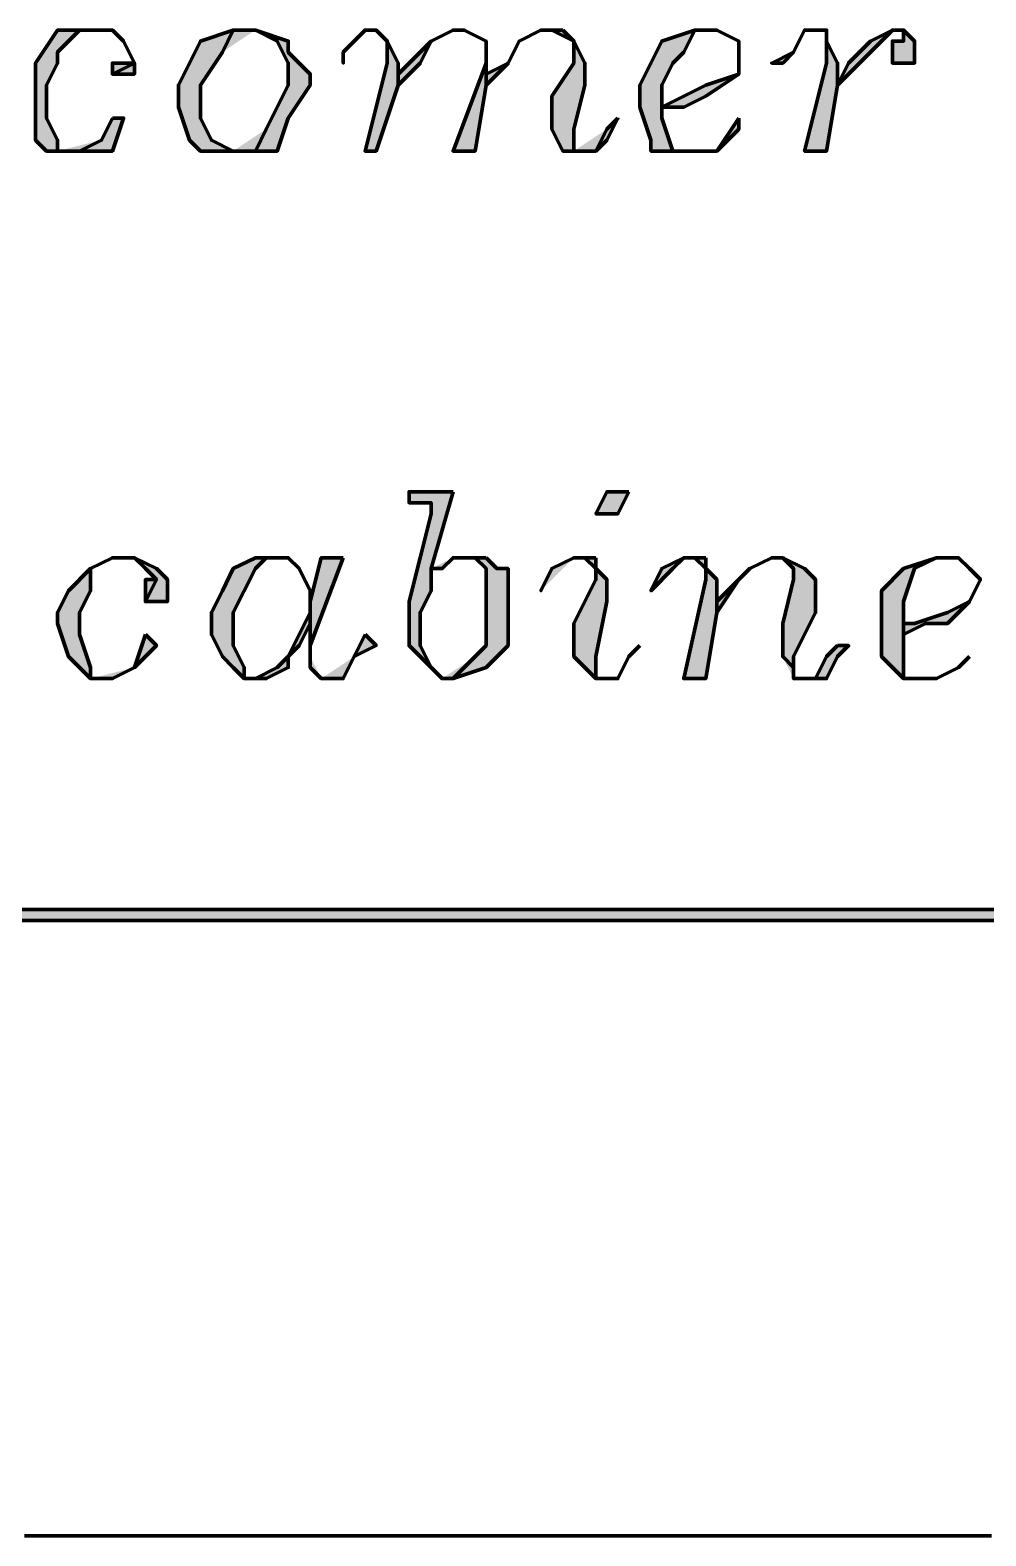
# Model space of a CAD drawing. Header units: inches. Extents: x 16 to 776, y 37 to 575.
# Drawn here: x 659.75 to 674.25, y 247 to 269.83 of the extents above; entities that cross this region are included whole.
import ezdxf

# ---------------------------------------------------------------- set-up
doc = ezdxf.new("R2010")
doc.units = ezdxf.units.IN
doc.header["$MEASUREMENT"] = 0
doc.layers.add('H', color=7, linetype='CONTINUOUS', lineweight=100)
doc.layers.add('P', color=250, linetype='CONTINUOUS', lineweight=100)

msp = doc.modelspace()

# ---------------------------------------------------------------- hatches: boundary and pattern name
at = {"layer": 'H', "linetype": 'Continuous'}
for points in [[(660.5, 269.833), (660.167, 269.833), (659.833, 269.333), (659.833, 269), (659.833, 268.667), (659.833, 268.167), (660, 268), (660.167, 268), (660.167, 268.167), (660, 268.5), (660, 269), (660.167, 269.333), (660.167, 269.5)], [(665.167, 269.667), (665.167, 269.333), (664.833, 268), (665, 268), (665.333, 269), (665.333, 269.167), (665.333, 269.333)], [(665.833, 269.667), (665.5, 269.333), (665.333, 269.167), (665.333, 269), (665.667, 269.333)], [(667.833, 269.833), (667.5, 269.833), (667.167, 269.667), (667, 269.333), (666.667, 269.167), (666.667, 269), (667, 269.333), (667.167, 269.667), (667.5, 269.833), (667.667, 269.833)], [(667.833, 269.833), (667.667, 269.833), (668, 269.667), (668, 269.333), (667.667, 268.833), (667.667, 268.333), (667.833, 268), (668, 268), (668, 268.333), (668.167, 269), (668.167, 269.333), (668, 269.667)], [(669.833, 269.833), (669.333, 269.667), (669.167, 269.333), (669, 269), (669, 268.667), (669.167, 268.167), (669.167, 268), (669.667, 268), (669.5, 268), (669.333, 268.5), (669.333, 268.667), (669.333, 269), (669.5, 269.333), (669.667, 269.5)], [(671.833, 269.667), (671.833, 269.333), (671.5, 268), (671.833, 268), (672, 269), (672, 269.333)], [(672.833, 269.833), (672.5, 269.667), (672.167, 269.333), (672, 269), (672.333, 269.333), (672.667, 269.667)], [(673, 269.833), (673, 269.667), (672.833, 269.667), (672.833, 269.333), (673.167, 269.333), (673.167, 269.667)], [(671.333, 269.5), (671, 269.333), (671.167, 269.333)], [(661.167, 269.333), (661, 269.333), (661, 269.167), (661.333, 269.333)], [(661.333, 269.333), (661, 269.167), (661.333, 269.167)], [(666.667, 269.333), (666.167, 268), (666.5, 268), (666.667, 269), (666.667, 269.167)], [(670.5, 269.167), (670, 269), (669.667, 268.833), (669.333, 268.667), (669.667, 268.667), (670, 268.833)], [(668.833, 262.833), (668.5, 262.833), (668.333, 262.5), (668.667, 262.5)], [(661.333, 261.833), (661.5, 261.667), (661.667, 261.5), (661.5, 261.167), (661.833, 261.167), (661.833, 261.5), (661.667, 261.667)], [(663.667, 261.833), (663.167, 261.833), (662.833, 261.667), (662.667, 261.333), (662.5, 261), (662.5, 260.667), (662.667, 260.333), (662.833, 260.167), (663, 260), (663, 260.167), (662.833, 260.5), (662.833, 261), (663, 261.333), (663.167, 261.667), (663.333, 261.833)], [(668.333, 261.833), (668.167, 261.833), (668.333, 261.667), (668.333, 261.5), (668, 260.833), (668, 260.333), (668.167, 260.167), (668.333, 260), (668.333, 260.167), (668.333, 260.333), (668.5, 261.167), (668.5, 261.5), (668.333, 261.667)], [(670, 261.833), (669.667, 261.833), (669.333, 261.667), (669.167, 261.333), (669.5, 261.667), (669.667, 261.833), (669.833, 261.833)], [(670, 261.833), (669.833, 261.833), (670, 261.667), (670, 261.5), (669.667, 260), (670, 260), (670.167, 261), (670.167, 261.167), (670.167, 261.5), (670, 261.667)], [(673.5, 261.833), (673, 261.667), (672.667, 261.333), (672.667, 260.833), (672.667, 260.667), (672.667, 260.333), (672.833, 260.167), (673, 260), (673, 260.167), (673, 260.5), (673, 260.667), (673, 260.833), (673, 261.167), (673.167, 261.667)], [(660.667, 261.667), (660.333, 261.333), (660.167, 261), (660.167, 260.833), (660.333, 260.333), (660.5, 260.167), (660.667, 260), (660.667, 260.167), (660.5, 260.667), (660.5, 261), (660.667, 261.333)], [(661.667, 261.5), (661.5, 261.5), (661.5, 261.167)], [(670.5, 261.5), (670.167, 261.167), (670.167, 261)], [(664, 261.333), (664, 261), (664, 261.167)], [(664, 261), (663.833, 260.667), (663.667, 260.333), (663.5, 260.167), (663.167, 260), (663, 260), (663.333, 260), (663.667, 260.167), (663.667, 260.333), (663.833, 260.5), (664, 260.833)], [(674, 261.167), (673.667, 261), (673.167, 260.833), (673, 260.833), (673, 260.667), (673.333, 260.833), (673.667, 260.833)], [(672, 260.5), (671.833, 260.333), (671.667, 260), (671.333, 260), (671.833, 260), (672, 260.333), (672.167, 260.5)], [(585.667, 256.5), (585.667, 256.333), (700.5, 256.333), (700.5, 256.5)]]:
    msp.add_hatch(color=0, dxfattribs=at).paths.add_polyline_path(points)
h = msp.add_hatch(color=0, dxfattribs=at)
edge = h.paths.add_edge_path()
edge.add_line((662.833, 269.833), (662.333, 269.667))
edge.add_line((662.333, 269.667), (662.167, 269.333))
edge.add_line((662.167, 269.333), (662, 269))
edge.add_line((662, 269), (662, 268.667))
edge.add_line((662, 268.667), (662.167, 268.167))
edge.add_line((662.167, 268.167), (662.333, 268))
edge.add_line((662.333, 268), (662.833, 268))
edge.add_line((662.833, 268), (662.5, 268.167))
edge.add_line((662.5, 268.167), (662.333, 268.5))
edge.add_line((662.333, 268.5), (662.333, 269))
edge.add_line((662.333, 269), (662.667, 269.5))
edge.add_line((662.667, 269.5), (663.167, 269.833))
h = msp.add_hatch(color=0, dxfattribs=at)
edge = h.paths.add_edge_path()
edge.add_line((663.167, 269.833), (663.5, 269.667))
edge.add_line((663.5, 269.667), (663.667, 269.333))
edge.add_line((663.667, 269.333), (663.667, 269))
edge.add_line((663.667, 269), (663.333, 268.333))
edge.add_line((663.333, 268.333), (662.833, 268))
edge.add_line((662.833, 268), (663.167, 268))
edge.add_line((663.167, 268), (663.5, 268))
edge.add_line((663.5, 268), (663.667, 268.5))
edge.add_line((663.667, 268.5), (664, 269))
edge.add_line((664, 269), (664, 269.167))
edge.add_line((664, 269.167), (663.667, 269.5))
edge.add_line((663.667, 269.5), (663.667, 269.667))
h = msp.add_hatch(color=0, dxfattribs=at)
edge = h.paths.add_edge_path()
edge.add_line((661, 268.5), (660.833, 268.167))
edge.add_line((660.833, 268.167), (660.167, 268))
edge.add_line((660.167, 268), (660.5, 268))
edge.add_line((660.5, 268), (661, 268))
edge.add_line((661, 268), (661.167, 268.5))
h = msp.add_hatch(color=0, dxfattribs=at)
edge = h.paths.add_edge_path()
edge.add_line((668.667, 268.5), (668.5, 268.333))
edge.add_line((668.5, 268.333), (668, 268))
edge.add_line((668, 268), (668.333, 268))
edge.add_line((668.333, 268), (668.5, 268.167))
h = msp.add_hatch(color=0, dxfattribs=at)
edge = h.paths.add_edge_path()
edge.add_line((670.5, 268.5), (670.167, 268))
edge.add_line((670.167, 268), (669.667, 268))
edge.add_line((669.667, 268), (669.833, 268))
edge.add_line((669.833, 268), (670.167, 268))
edge.add_line((670.167, 268), (670.5, 268.333))
h = msp.add_hatch(color=0, dxfattribs=at)
edge = h.paths.add_edge_path()
edge.add_line((666.167, 262.833), (665.5, 262.833))
edge.add_line((665.5, 262.833), (665.5, 262.667))
edge.add_line((665.5, 262.667), (665.667, 262.667))
edge.add_line((665.667, 262.667), (665.833, 262.667))
edge.add_line((665.833, 262.667), (665.833, 262.5))
edge.add_line((665.833, 262.5), (665.667, 261.833))
edge.add_line((665.667, 261.833), (665.5, 261.167))
edge.add_line((665.5, 261.167), (665.5, 260.5))
edge.add_line((665.5, 260.5), (665.667, 260.333))
edge.add_line((665.667, 260.333), (666, 260))
edge.add_line((666, 260), (665.833, 260.167))
edge.add_line((665.833, 260.167), (665.667, 260.5))
edge.add_line((665.667, 260.5), (665.667, 261))
edge.add_line((665.667, 261), (665.833, 261.333))
edge.add_line((665.833, 261.333), (665.833, 261.667))
h = msp.add_hatch(color=0, dxfattribs=at)
edge = h.paths.add_edge_path()
edge.add_line((664.5, 261.833), (664.167, 261.833))
edge.add_line((664.167, 261.833), (664, 261.167))
edge.add_line((664, 261.167), (664, 261))
edge.add_line((664, 261), (664, 260.833))
edge.add_line((664, 260.833), (664, 260.333))
edge.add_line((664, 260.333), (664.167, 260))
edge.add_line((664.167, 260), (664, 260.167))
edge.add_line((664, 260.167), (664, 260.5))
h = msp.add_hatch(color=0, dxfattribs=at)
edge = h.paths.add_edge_path()
edge.add_line((666.667, 261.833), (666.167, 261.833))
edge.add_line((666.167, 261.833), (665.833, 261.667))
edge.add_line((665.833, 261.667), (666, 261.667))
edge.add_line((666, 261.667), (666.167, 261.833))
edge.add_line((666.167, 261.833), (666.5, 261.833))
h = msp.add_hatch(color=0, dxfattribs=at)
edge = h.paths.add_edge_path()
edge.add_line((666.667, 261.833), (666.5, 261.833))
edge.add_line((666.5, 261.833), (666.667, 261.667))
edge.add_line((666.667, 261.667), (666.667, 261.333))
edge.add_line((666.667, 261.333), (666.667, 261))
edge.add_line((666.667, 261), (666.667, 260.5))
edge.add_line((666.667, 260.5), (666.5, 260.333))
edge.add_line((666.5, 260.333), (666, 260))
edge.add_line((666, 260), (666.167, 260))
edge.add_line((666.167, 260), (666.667, 260.167))
edge.add_line((666.667, 260.167), (667, 260.5))
edge.add_line((667, 260.5), (667, 261))
edge.add_line((667, 261), (667, 261.167))
edge.add_line((667, 261.167), (667, 261.667))
edge.add_line((667, 261.667), (666.833, 261.667))
h = msp.add_hatch(color=0, dxfattribs=at)
edge = h.paths.add_edge_path()
edge.add_line((668.333, 261.833), (668, 261.833))
edge.add_line((668, 261.833), (667.5, 261.333))
edge.add_line((667.5, 261.333), (667.667, 261.667))
edge.add_line((667.667, 261.667), (668, 261.833))
edge.add_line((668, 261.833), (668.167, 261.833))
h = msp.add_hatch(color=0, dxfattribs=at)
edge = h.paths.add_edge_path()
edge.add_line((671.167, 261.833), (671.333, 261.667))
edge.add_line((671.333, 261.667), (671.333, 261.5))
edge.add_line((671.333, 261.5), (671.167, 260.833))
edge.add_line((671.167, 260.833), (671.167, 260.333))
edge.add_line((671.167, 260.333), (671.333, 260))
edge.add_line((671.333, 260), (671.333, 260.167))
edge.add_line((671.333, 260.167), (671.333, 260.333))
edge.add_line((671.333, 260.333), (671.667, 261))
edge.add_line((671.667, 261), (671.667, 261.5))
edge.add_line((671.667, 261.5), (671.5, 261.667))
h = msp.add_hatch(color=0, dxfattribs=at)
edge = h.paths.add_edge_path()
edge.add_line((661.5, 260.667), (661.333, 260.167))
edge.add_line((661.333, 260.167), (660.667, 260))
edge.add_line((660.667, 260), (661, 260))
edge.add_line((661, 260), (661.333, 260.167))
edge.add_line((661.333, 260.167), (661.667, 260.5))
h = msp.add_hatch(color=0, dxfattribs=at)
edge = h.paths.add_edge_path()
edge.add_line((664.833, 260.667), (664.667, 260.333))
edge.add_line((664.667, 260.333), (664.167, 260))
edge.add_line((664.167, 260), (664.5, 260))
edge.add_line((664.5, 260), (664.667, 260.333))
edge.add_line((664.667, 260.333), (665, 260.5))

# ---------------------------------------------------------------- linework, layer by layer
at = {"layer": 'P', "color": 0, "linetype": 'Continuous'}
for points in [[(661, 269.833), (660.5, 269.833), (660.167, 269.833), (659.833, 269.333), (659.833, 269), (659.833, 268.667), (659.833, 268.167), (660, 268), (660.167, 268), (660.167, 268), (660.167, 268.167), (660, 268.5), (660, 269), (660.167, 269.333), (660.167, 269.5), (660.5, 269.833), (661, 269.833), (661, 269.833)], [(661, 269.833), (661, 269.833), (661.167, 269.667), (661.333, 269.333), (661.333, 269.333), (661, 269.167), (661.333, 269.167), (661.333, 269.333), (661.167, 269.667), (661, 269.833)], [(662.833, 269.833), (662.333, 269.667), (662.167, 269.333), (662, 269), (662, 268.667), (662.167, 268.167), (662.333, 268), (662.833, 268), (662.833, 268), (662.5, 268.167), (662.333, 268.5), (662.333, 269), (662.667, 269.5), (662.833, 269.833), (663.167, 269.833), (663.167, 269.833), (662.833, 269.833)], [(663.167, 269.833), (663.167, 269.833), (663.5, 269.667), (663.667, 269.333), (663.667, 269), (663.333, 268.333), (663.167, 268), (662.833, 268), (662.833, 268), (663.167, 268), (663.5, 268), (663.667, 268.5), (664, 269), (664, 269.167), (663.667, 269.5), (663.667, 269.667), (663.167, 269.833)], [(665, 269.833), (664.833, 269.833), (664.5, 269.5), (664.5, 269.333), (664.5, 269.333), (664.5, 269.5), (664.833, 269.833), (665, 269.833)], [(665, 269.833), (665, 269.833), (665.167, 269.667), (665.167, 269.333), (664.833, 268), (665, 268), (665.333, 269), (665.333, 269.167), (665.333, 269.333), (665.167, 269.667), (665, 269.833)], [(666.333, 269.833), (666.167, 269.833), (665.833, 269.667), (665.5, 269.333), (665.333, 269.167), (665.333, 269), (665.667, 269.333), (665.833, 269.667), (666.167, 269.833), (666.333, 269.833)], [(666.333, 269.833), (666.333, 269.833), (666.667, 269.667), (666.667, 269.333), (666.167, 268), (666.5, 268), (666.667, 269), (666.667, 269.167), (666.667, 269.333), (666.667, 269.667), (666.333, 269.833)], [(667.833, 269.833), (667.5, 269.833), (667.167, 269.667), (667, 269.333), (666.667, 269.167), (666.667, 269), (667, 269.333), (667.167, 269.667), (667.5, 269.833), (667.667, 269.833), (667.833, 269.833)], [(667.833, 269.833), (667.667, 269.833), (668, 269.667), (668, 269.333), (667.667, 268.833), (667.667, 268.333), (667.833, 268), (667.833, 268), (668, 268), (668, 268), (668, 268), (668, 268.333), (668.167, 269), (668.167, 269.333), (668, 269.667), (667.833, 269.833)], [(670.167, 269.833), (669.833, 269.833), (669.333, 269.667), (669.167, 269.333), (669, 269), (669, 268.667), (669.167, 268.167), (669.167, 268), (669.667, 268), (669.667, 268), (669.5, 268), (669.333, 268.5), (669.333, 268.667), (669.333, 268.667), (669.333, 269), (669.5, 269.333), (669.667, 269.5), (669.833, 269.833), (670.167, 269.833)], [(670.167, 269.833), (670.167, 269.833), (670.5, 269.667), (670.5, 269.333), (670.5, 269.167), (670, 269), (669.667, 268.833), (669.333, 268.667), (669.333, 268.667), (669.667, 268.667), (670, 268.833), (670.5, 269.167), (670.5, 269.333), (670.5, 269.667), (670.167, 269.833)], [(671.833, 269.833), (671.5, 269.833), (671.333, 269.5), (671, 269.333), (671.167, 269.333), (671.333, 269.5), (671.5, 269.833), (671.833, 269.833)], [(671.833, 269.833), (671.833, 269.833), (671.833, 269.667), (671.833, 269.333), (671.5, 268), (671.833, 268), (672, 269), (672, 269), (672, 269.333), (671.833, 269.667), (671.833, 269.833)], [(673, 269.833), (672.833, 269.833), (672.5, 269.667), (672.167, 269.333), (672, 269), (672, 269), (672.333, 269.333), (672.667, 269.667), (672.833, 269.833), (673, 269.833)], [(673, 269.833), (673, 269.833), (673, 269.667), (672.833, 269.667), (672.833, 269.333), (673.167, 269.333), (673.167, 269.667), (673, 269.833)], [(661.167, 269.333), (661, 269.333), (661, 269.167), (661.333, 269.333), (661.167, 269.333)], [(661, 268.5), (660.833, 268.167), (660.5, 268), (660.167, 268), (660.167, 268), (660.167, 268), (660.5, 268), (661, 268), (661.167, 268.5), (661, 268.5)], [(668.667, 268.5), (668.5, 268.333), (668.333, 268), (668, 268), (668, 268), (668.333, 268), (668.5, 268.167), (668.667, 268.5), (668.667, 268.5)], [(670.5, 268.5), (670.167, 268), (669.833, 268), (669.667, 268), (669.667, 268), (669.833, 268), (670.167, 268), (670.5, 268.333), (670.5, 268.5)], [(666.167, 262.833), (665.5, 262.833), (665.5, 262.667), (665.667, 262.667), (665.833, 262.667), (665.833, 262.5), (665.667, 261.833), (665.5, 261.167), (665.5, 260.5), (665.667, 260.333), (665.833, 260.167), (666, 260), (666, 260), (665.833, 260.167), (665.667, 260.5), (665.667, 261), (665.833, 261.333), (665.833, 261.667), (665.833, 261.667), (666.167, 262.833)], [(668.833, 262.833), (668.5, 262.833), (668.333, 262.5), (668.667, 262.5), (668.833, 262.833)], [(661.333, 261.833), (661, 261.833), (660.667, 261.667), (660.333, 261.333), (660.167, 261), (660.167, 260.833), (660.333, 260.333), (660.5, 260.167), (660.667, 260), (660.667, 260), (660.667, 260.167), (660.5, 260.667), (660.5, 261), (660.667, 261.333), (660.667, 261.667), (661, 261.833), (661.333, 261.833)], [(661.333, 261.833), (661.333, 261.833), (661.5, 261.667), (661.667, 261.5), (661.667, 261.5), (661.5, 261.167), (661.833, 261.167), (661.833, 261.5), (661.667, 261.667), (661.333, 261.833)], [(663.667, 261.833), (663.167, 261.833), (662.833, 261.667), (662.667, 261.333), (662.5, 261), (662.5, 260.667), (662.667, 260.333), (662.833, 260.167), (663, 260), (663, 260), (663, 260.167), (662.833, 260.5), (662.833, 261), (663, 261.333), (663.167, 261.667), (663.333, 261.833), (663.667, 261.833)], [(663.667, 261.833), (663.667, 261.833), (663.833, 261.667), (664, 261.333), (664, 261), (664, 261.167), (664, 261.333), (663.833, 261.667), (663.667, 261.833)], [(664.5, 261.833), (664.167, 261.833), (664, 261.167), (664, 261), (664, 260.833), (664, 260.333), (664, 260.167), (664, 260.167), (664.167, 260), (664.167, 260), (664, 260.167), (664, 260.5), (664.5, 261.833)], [(666.667, 261.833), (666.167, 261.833), (666, 261.667), (665.833, 261.667), (665.833, 261.667), (666, 261.667), (666.167, 261.833), (666.5, 261.833), (666.667, 261.833)], [(666.667, 261.833), (666.5, 261.833), (666.667, 261.667), (666.667, 261.333), (666.667, 261), (666.667, 260.5), (666.5, 260.333), (666.167, 260), (666, 260), (666, 260), (666.167, 260), (666.667, 260.167), (667, 260.5), (667, 261), (667, 261.167), (667, 261.667), (666.833, 261.667), (666.667, 261.833)], [(668.333, 261.833), (668, 261.833), (667.667, 261.667), (667.5, 261.333), (667.5, 261.333), (667.667, 261.667), (668, 261.833), (668.167, 261.833), (668.333, 261.833)], [(668.333, 261.833), (668.167, 261.833), (668.333, 261.667), (668.333, 261.5), (668, 260.833), (668, 260.333), (668.167, 260.167), (668.167, 260.167), (668.333, 260), (668.333, 260), (668.333, 260.167), (668.333, 260.333), (668.5, 261.167), (668.5, 261.5), (668.333, 261.667), (668.333, 261.833)], [(670, 261.833), (669.667, 261.833), (669.333, 261.667), (669.167, 261.333), (669.167, 261.333), (669.5, 261.667), (669.667, 261.833), (669.833, 261.833), (670, 261.833)], [(670, 261.833), (669.833, 261.833), (670, 261.667), (670, 261.5), (669.667, 260), (670, 260), (670.167, 261), (670.167, 261.167), (670.167, 261.5), (670, 261.667), (670, 261.833)], [(671.167, 261.833), (671, 261.833), (670.667, 261.667), (670.5, 261.5), (670.167, 261.167), (670.167, 261), (670.5, 261.5), (670.667, 261.667), (671, 261.833), (671.167, 261.833)], [(671.167, 261.833), (671.167, 261.833), (671.333, 261.667), (671.333, 261.5), (671.167, 260.833), (671.167, 260.333), (671.333, 260.167), (671.333, 260.167), (671.333, 260), (671.333, 260), (671.333, 260.167), (671.333, 260.333), (671.667, 261), (671.667, 261.5), (671.5, 261.667), (671.167, 261.833)], [(673.833, 261.833), (673.5, 261.833), (673, 261.667), (672.667, 261.333), (672.667, 260.833), (672.667, 260.667), (672.667, 260.333), (672.833, 260.167), (673, 260), (673, 260), (673, 260.167), (673, 260.5), (673, 260.667), (673, 260.833), (673, 260.833), (673, 261.167), (673.167, 261.667), (673.5, 261.833), (673.833, 261.833)], [(673.833, 261.833), (673.833, 261.833), (674, 261.667), (674.167, 261.5), (674, 261.167), (673.667, 261), (673.167, 260.833), (673, 260.833), (673, 260.667), (673.333, 260.833), (673.667, 260.833), (674, 261.167), (674.167, 261.5), (674, 261.667), (673.833, 261.833)], [(661.667, 261.5), (661.5, 261.5), (661.5, 261.167), (661.667, 261.5)], [(664, 261), (663.833, 260.667), (663.667, 260.333), (663.5, 260.167), (663.167, 260), (663, 260), (663, 260), (663, 260), (663.333, 260), (663.667, 260.167), (663.667, 260.333), (663.833, 260.5), (664, 260.833), (664, 261)], [(661.5, 260.667), (661.333, 260.167), (661, 260), (660.667, 260), (660.667, 260), (660.667, 260), (661, 260), (661.333, 260.167), (661.667, 260.5), (661.5, 260.667)], [(664.833, 260.667), (664.667, 260.333), (664.5, 260), (664.167, 260), (664.167, 260), (664.5, 260), (664.667, 260.333), (665, 260.5), (664.833, 260.667)], [(669, 260.5), (668.833, 260.333), (668.667, 260), (668.333, 260), (668.333, 260), (668.667, 260), (668.833, 260.333), (669, 260.5)], [(672, 260.5), (671.833, 260.333), (671.667, 260), (671.333, 260), (671.333, 260), (671.833, 260), (672, 260.333), (672.167, 260.5), (672, 260.5)], [(674, 260.333), (673.833, 260.167), (673.5, 260), (673, 260), (673, 260), (673.5, 260), (673.833, 260.167), (674, 260.333)], [(585.667, 256.5), (585.667, 256.333), (585.667, 256.333), (700.5, 256.333), (700.5, 256.333), (700.5, 256.5), (585.667, 256.5)], [(659.667, 247), (659.833, 247)], [(659.833, 247), (659.833, 247)], [(659.833, 247), (659.833, 247)], [(659.833, 247), (660, 247)], [(659.833, 247), (660, 247)], [(660, 247), (660.167, 247)], [(660, 247), (660.167, 247)], [(660.167, 247), (660.167, 247)], [(660.167, 247), (660.333, 247)], [(660.167, 247), (660.333, 247)], [(660.333, 247), (660.5, 247)], [(660.333, 247), (660.5, 247)], [(660.5, 247), (660.667, 247)], [(660.5, 247), (660.667, 247)], [(660.667, 247), (660.667, 247)], [(660.667, 247), (660.667, 247)], [(660.667, 247), (660.833, 247)], [(660.833, 247), (661, 247)], [(660.833, 247), (661, 247)], [(661, 247), (661, 247)], [(661, 247), (661, 247)], [(661, 247), (661.167, 247)], [(661, 247), (661.167, 247)], [(661.167, 247), (661.333, 247)], [(661.333, 247), (661.5, 247)], [(661.333, 247), (661.5, 247)], [(661.5, 247), (661.5, 247)], [(661.5, 247), (661.5, 247)], [(661.5, 247), (661.667, 247)], [(661.5, 247), (661.667, 247)], [(661.667, 247), (661.833, 247)], [(661.833, 247), (662, 247)], [(661.833, 247), (662, 247)], [(662, 247), (662, 247)], [(662, 247), (662, 247)], [(662, 247), (662.167, 247)], [(662, 247), (662.167, 247)], [(662.167, 247), (662.333, 247)], [(662.333, 247), (662.333, 247)], [(662.333, 247), (662.333, 247)], [(662.333, 247), (662.5, 247)], [(662.333, 247), (662.5, 247)], [(662.5, 247), (662.667, 247)], [(662.5, 247), (662.667, 247)], [(662.667, 247), (662.833, 247)], [(662.667, 247), (662.833, 247)], [(662.833, 247), (662.833, 247)], [(662.833, 247), (662.833, 247)], [(662.833, 247), (663, 247)], [(663, 247), (663.167, 247)], [(663, 247), (663.167, 247)], [(663.167, 247), (663.167, 247)], [(663.167, 247), (663.167, 247)], [(663.167, 247), (663.333, 247)], [(663.167, 247), (663.333, 247)], [(663.333, 247), (663.5, 247)], [(663.5, 247), (663.667, 247)], [(663.5, 247), (663.667, 247)], [(663.667, 247), (663.667, 247)], [(663.667, 247), (663.667, 247)], [(663.667, 247), (663.833, 247)], [(663.667, 247), (663.833, 247)], [(663.833, 247), (664, 247)], [(664, 247), (664, 247)], [(664, 247), (664, 247)], [(664, 247), (664.167, 247)], [(664, 247), (664.167, 247)], [(664.167, 247), (664.333, 247)], [(664.167, 247), (664.333, 247)], [(664.333, 247), (664.5, 247)], [(664.5, 247), (664.5, 247)], [(664.5, 247), (664.5, 247)], [(664.5, 247), (664.667, 247)], [(664.5, 247), (664.667, 247)], [(664.667, 247), (664.833, 247)], [(664.667, 247), (664.833, 247)], [(664.833, 247), (665, 247)], [(664.833, 247), (665, 247)], [(665, 247), (665, 247)], [(665, 247), (665.167, 247)], [(665, 247), (665.167, 247)], [(665.167, 247), (665.333, 247)], [(665.167, 247), (665.333, 247)], [(665.333, 247), (665.333, 247)], [(665.333, 247), (665.333, 247)], [(665.333, 247), (665.5, 247)], [(665.5, 247), (665.667, 247)], [(665.5, 247), (665.667, 247)], [(665.667, 247), (665.833, 247)], [(665.667, 247), (665.833, 247)], [(665.833, 247), (665.833, 247)], [(665.833, 247), (665.833, 247)], [(665.833, 247), (666, 247)], [(666, 247), (666.167, 247)], [(666, 247), (666.167, 247)], [(666.167, 247), (666.167, 247)], [(666.167, 247), (666.167, 247)], [(666.167, 247), (666.333, 247)], [(666.167, 247), (666.333, 247)], [(666.333, 247), (666.5, 247)], [(666.5, 247), (666.667, 247)], [(666.5, 247), (666.667, 247)], [(666.667, 247), (666.667, 247)], [(666.667, 247), (666.667, 247)], [(666.667, 247), (666.833, 247)], [(666.667, 247), (666.833, 247)], [(666.833, 247), (667, 247)], [(666.833, 247), (667, 247)], [(667, 247), (667, 247)], [(667, 247), (667.167, 247)], [(667, 247), (667.167, 247)], [(667.167, 247), (667.333, 247)], [(667.167, 247), (667.333, 247)], [(667.333, 247), (667.5, 247)], [(667.333, 247), (667.5, 247)], [(667.5, 247), (667.5, 247)], [(667.5, 247), (667.667, 247)], [(667.5, 247), (667.667, 247)], [(667.667, 247), (667.833, 247)], [(667.667, 247), (667.833, 247)], [(667.833, 247), (668, 247)], [(667.833, 247), (668, 247)], [(668, 247), (668, 247)], [(668, 247), (668.167, 247)], [(668, 247), (668.167, 247)], [(668.167, 247), (668.333, 247)], [(668.167, 247), (668.333, 247)], [(668.333, 247), (668.333, 247)], [(668.333, 247), (668.333, 247)], [(668.333, 247), (668.5, 247)], [(668.5, 247), (668.667, 247)], [(668.5, 247), (668.667, 247)], [(668.667, 247), (668.833, 247)], [(668.667, 247), (668.833, 247)], [(668.833, 247), (668.833, 247)], [(668.833, 247), (668.833, 247)], [(668.833, 247), (669, 247)], [(668.833, 247), (669, 247)], [(669, 247), (669.167, 247)], [(669.167, 247), (669.167, 247)], [(669.167, 247), (669.167, 247)], [(669.167, 247), (669.333, 247)], [(669.167, 247), (669.333, 247)], [(669.333, 247), (669.5, 247)], [(669.333, 247), (669.5, 247)], [(669.5, 247), (669.667, 247)], [(669.667, 247), (669.667, 247)], [(669.667, 247), (669.667, 247)], [(669.667, 247), (669.833, 247)], [(669.667, 247), (669.833, 247)], [(669.833, 247), (670, 247)], [(669.833, 247), (670, 247)], [(670, 247), (670, 247)], [(670, 247), (670.167, 247)], [(670, 247), (670.167, 247)], [(670.167, 247), (670.333, 247)], [(670.167, 247), (670.333, 247)], [(670.333, 247), (670.5, 247)], [(670.333, 247), (670.5, 247)], [(670.5, 247), (670.5, 247)], [(670.5, 247), (670.5, 247)], [(670.5, 247), (670.667, 247)], [(670.667, 247), (670.833, 247)], [(670.667, 247), (670.833, 247)], [(670.833, 247), (671, 247)], [(670.833, 247), (671, 247)], [(671, 247), (671, 247)], [(671, 247), (671, 247)], [(671, 247), (671.167, 247)], [(671, 247), (671.167, 247)], [(671.167, 247), (671.333, 247)], [(671.333, 247), (671.333, 247)], [(671.333, 247), (671.333, 247)], [(671.333, 247), (671.5, 247)], [(671.333, 247), (671.5, 247)], [(671.5, 247), (671.667, 247)], [(671.5, 247), (671.667, 247)], [(671.667, 247), (671.833, 247)], [(671.833, 247), (671.833, 247)], [(671.833, 247), (671.833, 247)], [(671.833, 247), (672, 247)], [(671.833, 247), (672, 247)], [(672, 247), (672.167, 247)], [(672, 247), (672.167, 247)], [(672.167, 247), (672.167, 247)], [(672.167, 247), (672.333, 247)], [(672.167, 247), (672.333, 247)], [(672.333, 247), (672.5, 247)], [(672.333, 247), (672.5, 247)], [(672.5, 247), (672.667, 247)], [(672.5, 247), (672.667, 247)], [(672.667, 247), (672.667, 247)], [(672.667, 247), (672.667, 247)], [(672.667, 247), (672.833, 247)], [(672.833, 247), (673, 247)], [(672.833, 247), (673, 247)], [(673, 247), (673, 247)], [(673, 247), (673, 247)], [(673, 247), (673.167, 247)], [(673, 247), (673.167, 247)], [(673.167, 247), (673.333, 247)], [(673.333, 247), (673.5, 247)], [(673.333, 247), (673.5, 247)], [(673.5, 247), (673.5, 247)], [(673.5, 247), (673.5, 247)], [(673.5, 247), (673.667, 247)], [(673.5, 247), (673.667, 247)], [(673.667, 247), (673.833, 247)], [(673.833, 247), (674, 247)], [(673.833, 247), (674, 247)], [(674, 247), (674, 247)], [(674, 247), (674, 247)], [(674, 247), (674.167, 247)], [(674, 247), (674.167, 247)], [(674.167, 247), (674.333, 247)]]:
    msp.add_lwpolyline(points, dxfattribs=at)

doc.saveas('drawing.dxf')
